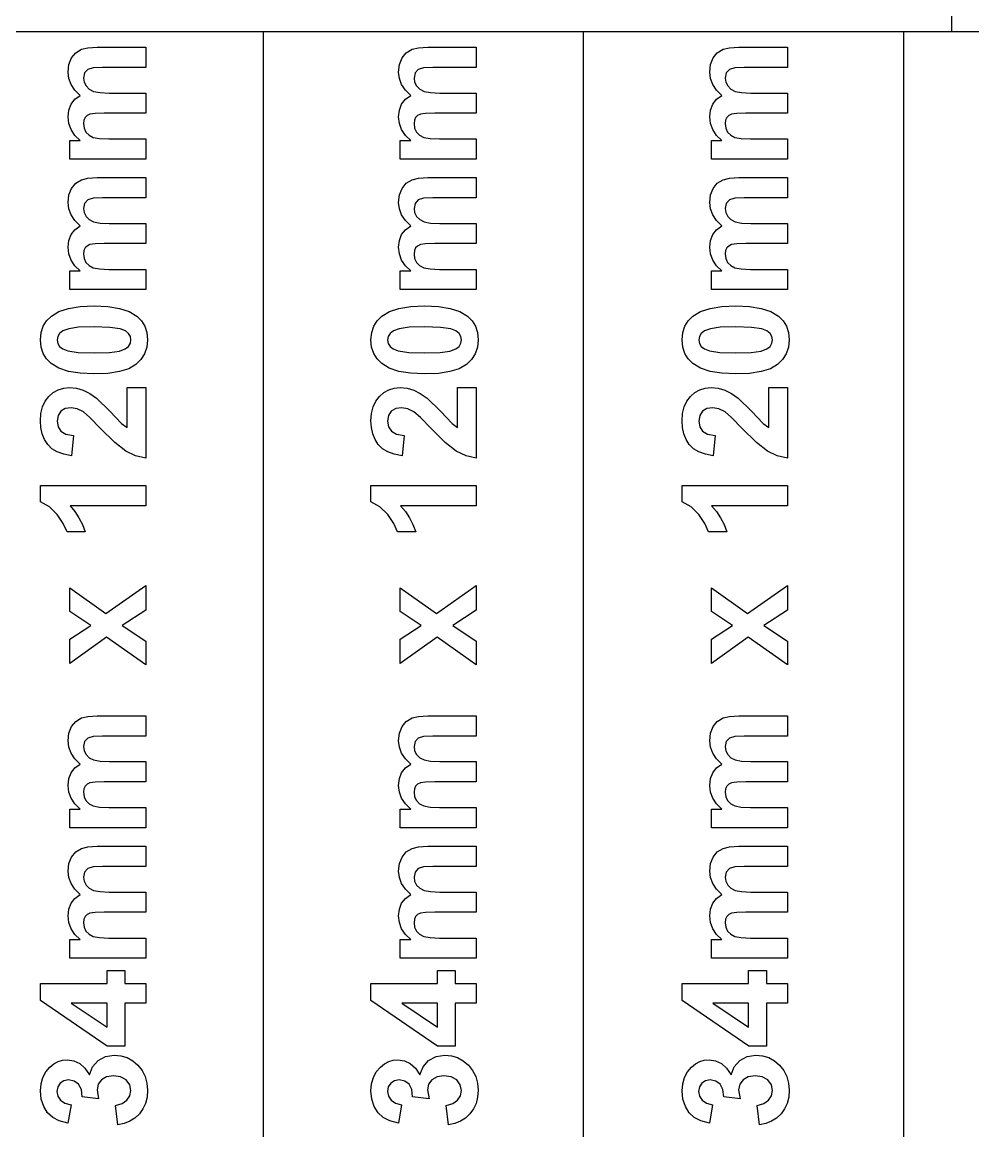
# Model space of a CAD drawing. Header units: metres. Extents: x 298 to 6408, y -126 to 1371.
# Drawn here: x 4238 to 4594.4, y 317.5 to 732.8 of the extents above; entities that cross this region are included whole.
import ezdxf

# ---------------------------------------------------------------- set-up
doc = ezdxf.new("R2010")
doc.units = ezdxf.units.M

msp = doc.modelspace()

# ---------------------------------------------------------------- linework, layer by layer
at = {"layer": '734mm x 120mm'}
for p, q in [((4260.23, 722.59), (4262.61, 723.17)), ((4262.61, 723.17), (4266.13, 723.36)), ((4266.13, 723.36), (4284.34, 723.36)), ((4284.34, 723.36), (4284.34, 715.83)), ((4384.13, 722.59), (4386.51, 723.17)), ((4386.51, 723.17), (4390.03, 723.36)), ((4390.03, 723.36), (4408.24, 723.36)), ((4408.24, 723.36), (4408.24, 715.83)), ((4500.75, 722.59), (4503.13, 723.17)), ((4503.13, 723.17), (4506.65, 723.36)), ((4506.65, 723.36), (4524.86, 723.36)), ((4524.86, 723.36), (4524.86, 715.83)), ((4255.53, 716.93), (4256.48, 719.34)), ((4256.48, 719.34), (4258.06, 721.24)), ((4258.06, 721.24), (4260.23, 722.59)), ((4379.43, 716.93), (4380.38, 719.34)), ((4380.38, 719.34), (4381.96, 721.24)), ((4381.96, 721.24), (4384.13, 722.59)), ((4496.05, 716.93), (4497, 719.34)), ((4497, 719.34), (4498.58, 721.24)), ((4498.58, 721.24), (4500.75, 722.59)), ((4255.21, 714.03), (4255.53, 716.93)), ((4262.59, 715.05), (4261.38, 713.72)), ((4264.57, 715.63), (4262.59, 715.05)), ((4268.06, 715.83), (4264.57, 715.63)), ((4284.34, 715.83), (4268.06, 715.83)), ((4379.11, 714.03), (4379.43, 716.93)), ((4386.49, 715.05), (4385.28, 713.72)), ((4388.47, 715.63), (4386.49, 715.05)), ((4391.96, 715.83), (4388.47, 715.63)), ((4408.24, 715.83), (4391.96, 715.83)), ((4495.73, 714.03), (4496.05, 716.93)), ((4503.11, 715.05), (4501.9, 713.72)), ((4505.09, 715.63), (4503.11, 715.05)), ((4508.58, 715.83), (4505.09, 715.63)), ((4524.86, 715.83), (4508.58, 715.83)), ((4255.49, 711.63), (4255.21, 714.03)), ((4256.34, 709.39), (4255.49, 711.63)), ((4261.38, 713.72), (4260.98, 711.83)), ((4260.98, 711.83), (4261.22, 710.29)), ((4261.22, 710.29), (4261.94, 708.85)), ((4379.39, 711.63), (4379.11, 714.03)), ((4380.24, 709.39), (4379.39, 711.63)), ((4385.28, 713.72), (4384.88, 711.83)), ((4384.88, 711.83), (4385.12, 710.29)), ((4385.12, 710.29), (4385.84, 708.85)), ((4496.01, 711.63), (4495.73, 714.03)), ((4496.86, 709.39), (4496.01, 711.63)), ((4501.9, 713.72), (4501.5, 711.83)), ((4501.5, 711.83), (4501.74, 710.29)), ((4501.74, 710.29), (4502.46, 708.85)), ((4257.75, 707.29), (4256.34, 709.39)), ((4259.74, 705.34), (4257.75, 707.29)), ((4261.94, 708.85), (4263.13, 707.65)), ((4263.13, 707.65), (4264.77, 706.84)), ((4264.77, 706.84), (4267.18, 706.38)), ((4267.18, 706.38), (4270.66, 706.22)), ((4270.66, 706.22), (4284.34, 706.22)), ((4284.34, 706.22), (4284.34, 698.68)), ((4381.65, 707.29), (4380.24, 709.39)), ((4383.64, 705.34), (4381.65, 707.29)), ((4385.84, 708.85), (4387.03, 707.65)), ((4387.03, 707.65), (4388.67, 706.84)), ((4388.67, 706.84), (4391.08, 706.38)), ((4391.08, 706.38), (4394.56, 706.22)), ((4394.56, 706.22), (4408.24, 706.22)), ((4408.24, 706.22), (4408.24, 698.68)), ((4498.27, 707.29), (4496.86, 709.39)), ((4500.26, 705.34), (4498.27, 707.29)), ((4502.46, 708.85), (4503.65, 707.65)), ((4503.65, 707.65), (4505.29, 706.84)), ((4505.29, 706.84), (4507.7, 706.38)), ((4507.7, 706.38), (4511.18, 706.22)), ((4511.18, 706.22), (4524.86, 706.22)), ((4524.86, 706.22), (4524.86, 698.68)), ((4255.49, 699.84), (4256.34, 702.04)), ((4256.34, 702.04), (4257.75, 703.87)), ((4257.75, 703.87), (4259.74, 705.34)), ((4379.39, 699.84), (4380.24, 702.04)), ((4380.24, 702.04), (4381.65, 703.87)), ((4381.65, 703.87), (4383.64, 705.34)), ((4496.01, 699.84), (4496.86, 702.04)), ((4496.86, 702.04), (4498.27, 703.87)), ((4498.27, 703.87), (4500.26, 705.34)), ((4255.21, 697.29), (4255.49, 699.84)), ((4262.31, 697.77), (4261.57, 697.03)), ((4263.36, 698.28), (4262.31, 697.77)), ((4265.31, 698.58), (4263.36, 698.28)), ((4268.73, 698.68), (4265.31, 698.58)), ((4284.34, 698.68), (4268.73, 698.68)), ((4379.11, 697.29), (4379.39, 699.84)), ((4386.21, 697.77), (4385.47, 697.03)), ((4387.26, 698.28), (4386.21, 697.77)), ((4389.21, 698.58), (4387.26, 698.28)), ((4392.63, 698.68), (4389.21, 698.58)), ((4408.24, 698.68), (4392.63, 698.68)), ((4495.73, 697.29), (4496.01, 699.84)), ((4502.83, 697.77), (4502.09, 697.03)), ((4503.88, 698.28), (4502.83, 697.77)), ((4505.83, 698.58), (4503.88, 698.28)), ((4509.25, 698.68), (4505.83, 698.58)), ((4524.86, 698.68), (4509.25, 698.68)), ((4255.49, 694.8), (4255.21, 697.29)), ((4256.34, 692.49), (4255.49, 694.8)), ((4261.12, 696.04), (4260.98, 694.74)), ((4260.98, 694.74), (4261.21, 693.08)), ((4261.57, 697.03), (4261.12, 696.04)), ((4379.39, 694.8), (4379.11, 697.29)), ((4380.24, 692.49), (4379.39, 694.8)), ((4385.02, 696.04), (4384.88, 694.74)), ((4384.88, 694.74), (4385.11, 693.08)), ((4385.47, 697.03), (4385.02, 696.04)), ((4496.01, 694.8), (4495.73, 697.29)), ((4496.86, 692.49), (4496.01, 694.8)), ((4501.64, 696.04), (4501.5, 694.74)), ((4501.5, 694.74), (4501.73, 693.08)), ((4502.09, 697.03), (4501.64, 696.04)), ((4257.76, 690.36), (4256.34, 692.49)), ((4259.74, 688.41), (4257.76, 690.36)), ((4261.21, 693.08), (4261.92, 691.6)), ((4261.92, 691.6), (4263.06, 690.4)), ((4263.06, 690.4), (4264.63, 689.6)), ((4264.63, 689.6), (4266.98, 689.15)), ((4381.66, 690.36), (4380.24, 692.49)), ((4383.64, 688.41), (4381.66, 690.36)), ((4385.11, 693.08), (4385.82, 691.6)), ((4385.82, 691.6), (4386.96, 690.4)), ((4386.96, 690.4), (4388.53, 689.6)), ((4388.53, 689.6), (4390.88, 689.15)), ((4498.28, 690.36), (4496.86, 692.49)), ((4500.26, 688.41), (4498.28, 690.36)), ((4501.73, 693.08), (4502.44, 691.6)), ((4502.44, 691.6), (4503.58, 690.4)), ((4503.58, 690.4), (4505.15, 689.6)), ((4505.15, 689.6), (4507.5, 689.15)), ((4255.85, 681.46), (4255.85, 688.41)), ((4255.85, 688.41), (4259.74, 688.41)), ((4266.98, 689.15), (4270.5, 689)), ((4270.5, 689), (4284.34, 689)), ((4284.34, 689), (4284.34, 681.46)), ((4379.75, 681.46), (4379.75, 688.41)), ((4379.75, 688.41), (4383.64, 688.41)), ((4390.88, 689.15), (4394.4, 689)), ((4394.4, 689), (4408.24, 689)), ((4408.24, 689), (4408.24, 681.46)), ((4496.37, 681.46), (4496.37, 688.41)), ((4496.37, 688.41), (4500.26, 688.41)), ((4507.5, 689.15), (4511.02, 689)), ((4511.02, 689), (4524.86, 689)), ((4524.86, 689), (4524.86, 681.46)), ((4284.34, 681.46), (4255.85, 681.46)), ((4408.24, 681.46), (4379.75, 681.46)), ((4524.86, 681.46), (4496.37, 681.46)), ((4258.06, 672.39), (4260.23, 673.73)), ((4260.23, 673.73), (4262.61, 674.32)), ((4262.61, 674.32), (4266.13, 674.51)), ((4266.13, 674.51), (4284.34, 674.51)), ((4284.34, 674.51), (4284.34, 666.97)), ((4381.96, 672.39), (4384.13, 673.73)), ((4384.13, 673.73), (4386.51, 674.32)), ((4386.51, 674.32), (4390.03, 674.51)), ((4390.03, 674.51), (4408.24, 674.51)), ((4408.24, 674.51), (4408.24, 666.97)), ((4498.58, 672.39), (4500.75, 673.73)), ((4500.75, 673.73), (4503.13, 674.32)), ((4503.13, 674.32), (4506.65, 674.51)), ((4506.65, 674.51), (4524.86, 674.51)), ((4524.86, 674.51), (4524.86, 666.97)), ((4255.53, 668.07), (4256.48, 670.49)), ((4256.48, 670.49), (4258.06, 672.39)), ((4379.43, 668.07), (4380.38, 670.49)), ((4380.38, 670.49), (4381.96, 672.39)), ((4496.05, 668.07), (4497, 670.49)), ((4497, 670.49), (4498.58, 672.39)), ((4255.21, 665.18), (4255.53, 668.07)), ((4255.49, 662.78), (4255.21, 665.18)), ((4261.38, 664.87), (4260.98, 662.98)), ((4262.59, 666.19), (4261.38, 664.87)), ((4264.57, 666.78), (4262.59, 666.19)), ((4268.06, 666.97), (4264.57, 666.78)), ((4284.34, 666.97), (4268.06, 666.97)), ((4379.11, 665.18), (4379.43, 668.07)), ((4379.39, 662.78), (4379.11, 665.18)), ((4385.28, 664.87), (4384.88, 662.98)), ((4386.49, 666.19), (4385.28, 664.87)), ((4388.47, 666.78), (4386.49, 666.19)), ((4391.96, 666.97), (4388.47, 666.78)), ((4408.24, 666.97), (4391.96, 666.97)), ((4495.73, 665.18), (4496.05, 668.07)), ((4496.01, 662.78), (4495.73, 665.18)), ((4501.9, 664.87), (4501.5, 662.98)), ((4503.11, 666.19), (4501.9, 664.87)), ((4505.09, 666.78), (4503.11, 666.19)), ((4508.58, 666.97), (4505.09, 666.78)), ((4524.86, 666.97), (4508.58, 666.97)), ((4256.34, 660.53), (4255.49, 662.78)), ((4257.75, 658.44), (4256.34, 660.53)), ((4260.98, 662.98), (4261.22, 661.44)), ((4261.22, 661.44), (4261.94, 660)), ((4380.24, 660.53), (4379.39, 662.78)), ((4381.65, 658.44), (4380.24, 660.53)), ((4384.88, 662.98), (4385.12, 661.44)), ((4385.12, 661.44), (4385.84, 660)), ((4496.86, 660.53), (4496.01, 662.78)), ((4498.27, 658.44), (4496.86, 660.53)), ((4501.5, 662.98), (4501.74, 661.44)), ((4501.74, 661.44), (4502.46, 660)), ((4259.74, 656.48), (4257.75, 658.44)), ((4257.75, 655.01), (4259.74, 656.48)), ((4261.94, 660), (4263.13, 658.8)), ((4263.13, 658.8), (4264.77, 657.99)), ((4264.77, 657.99), (4267.18, 657.52)), ((4267.18, 657.52), (4270.66, 657.37)), ((4270.66, 657.37), (4284.34, 657.37)), ((4284.34, 657.37), (4284.34, 649.83)), ((4383.64, 656.48), (4381.65, 658.44)), ((4381.65, 655.01), (4383.64, 656.48)), ((4385.84, 660), (4387.03, 658.8)), ((4387.03, 658.8), (4388.67, 657.99)), ((4388.67, 657.99), (4391.08, 657.52)), ((4391.08, 657.52), (4394.56, 657.37)), ((4394.56, 657.37), (4408.24, 657.37)), ((4408.24, 657.37), (4408.24, 649.83)), ((4500.26, 656.48), (4498.27, 658.44)), ((4498.27, 655.01), (4500.26, 656.48)), ((4502.46, 660), (4503.65, 658.8)), ((4503.65, 658.8), (4505.29, 657.99)), ((4505.29, 657.99), (4507.7, 657.52)), ((4507.7, 657.52), (4511.18, 657.37)), ((4511.18, 657.37), (4524.86, 657.37)), ((4524.86, 657.37), (4524.86, 649.83)), ((4255.49, 650.99), (4256.34, 653.18)), ((4256.34, 653.18), (4257.75, 655.01)), ((4379.39, 650.99), (4380.24, 653.18)), ((4380.24, 653.18), (4381.65, 655.01)), ((4496.01, 650.99), (4496.86, 653.18)), ((4496.86, 653.18), (4498.27, 655.01)), ((4255.21, 648.44), (4255.49, 650.99)), ((4255.49, 645.95), (4255.21, 648.44)), ((4261.57, 648.18), (4261.12, 647.18)), ((4262.31, 648.91), (4261.57, 648.18)), ((4263.36, 649.43), (4262.31, 648.91)), ((4265.31, 649.73), (4263.36, 649.43)), ((4268.73, 649.83), (4265.31, 649.73)), ((4284.34, 649.83), (4268.73, 649.83)), ((4379.11, 648.44), (4379.39, 650.99)), ((4379.39, 645.95), (4379.11, 648.44)), ((4385.47, 648.18), (4385.02, 647.18)), ((4386.21, 648.91), (4385.47, 648.18)), ((4387.26, 649.43), (4386.21, 648.91)), ((4389.21, 649.73), (4387.26, 649.43)), ((4392.63, 649.83), (4389.21, 649.73)), ((4408.24, 649.83), (4392.63, 649.83)), ((4495.73, 648.44), (4496.01, 650.99)), ((4496.01, 645.95), (4495.73, 648.44)), ((4502.09, 648.18), (4501.64, 647.18)), ((4502.83, 648.91), (4502.09, 648.18)), ((4503.88, 649.43), (4502.83, 648.91)), ((4505.83, 649.73), (4503.88, 649.43)), ((4509.25, 649.83), (4505.83, 649.73)), ((4524.86, 649.83), (4509.25, 649.83)), ((4256.34, 643.64), (4255.49, 645.95)), ((4261.12, 647.18), (4260.98, 645.89)), ((4260.98, 645.89), (4261.21, 644.23)), ((4261.21, 644.23), (4261.92, 642.75)), ((4380.24, 643.64), (4379.39, 645.95)), ((4385.02, 647.18), (4384.88, 645.89)), ((4384.88, 645.89), (4385.11, 644.23)), ((4385.11, 644.23), (4385.82, 642.75)), ((4496.86, 643.64), (4496.01, 645.95)), ((4501.64, 647.18), (4501.5, 645.89)), ((4501.5, 645.89), (4501.73, 644.23)), ((4501.73, 644.23), (4502.44, 642.75)), ((4255.85, 632.61), (4255.85, 639.56)), ((4255.85, 639.56), (4259.74, 639.56)), ((4257.76, 641.51), (4256.34, 643.64)), ((4259.74, 639.56), (4257.76, 641.51)), ((4261.92, 642.75), (4263.06, 641.55)), ((4263.06, 641.55), (4264.63, 640.75)), ((4264.63, 640.75), (4266.98, 640.3)), ((4266.98, 640.3), (4270.5, 640.15)), ((4270.5, 640.15), (4284.34, 640.15)), ((4284.34, 640.15), (4284.34, 632.61)), ((4379.75, 632.61), (4379.75, 639.56)), ((4379.75, 639.56), (4383.64, 639.56)), ((4381.66, 641.51), (4380.24, 643.64)), ((4383.64, 639.56), (4381.66, 641.51)), ((4385.82, 642.75), (4386.96, 641.55)), ((4386.96, 641.55), (4388.53, 640.75)), ((4388.53, 640.75), (4390.88, 640.3)), ((4390.88, 640.3), (4394.4, 640.15)), ((4394.4, 640.15), (4408.24, 640.15)), ((4408.24, 640.15), (4408.24, 632.61)), ((4496.37, 632.61), (4496.37, 639.56)), ((4496.37, 639.56), (4500.26, 639.56)), ((4498.28, 641.51), (4496.86, 643.64)), ((4500.26, 639.56), (4498.28, 641.51)), ((4502.44, 642.75), (4503.58, 641.55)), ((4503.58, 641.55), (4505.15, 640.75)), ((4505.15, 640.75), (4507.5, 640.3)), ((4507.5, 640.3), (4511.02, 640.15)), ((4511.02, 640.15), (4524.86, 640.15)), ((4524.86, 640.15), (4524.86, 632.61)), ((4284.34, 632.61), (4255.85, 632.61)), ((4408.24, 632.61), (4379.75, 632.61)), ((4524.86, 632.61), (4496.37, 632.61)), ((4248.93, 622.68), (4251.74, 624.36)), ((4251.74, 624.36), (4255.35, 625.56)), ((4255.35, 625.56), (4259.75, 626.28)), ((4259.75, 626.28), (4264.95, 626.52)), ((4264.95, 626.52), (4270.13, 626.28)), ((4270.13, 626.28), (4274.54, 625.55)), ((4274.54, 625.55), (4278.16, 624.34)), ((4278.16, 624.34), (4280.99, 622.65)), ((4372.83, 622.68), (4375.64, 624.36)), ((4375.64, 624.36), (4379.25, 625.56)), ((4379.25, 625.56), (4383.65, 626.28)), ((4383.65, 626.28), (4388.85, 626.52)), ((4388.85, 626.52), (4394.03, 626.28)), ((4394.03, 626.28), (4398.44, 625.55)), ((4398.44, 625.55), (4402.06, 624.34)), ((4402.06, 624.34), (4404.89, 622.65)), ((4489.45, 622.68), (4492.26, 624.36)), ((4492.26, 624.36), (4495.87, 625.56)), ((4495.87, 625.56), (4500.27, 626.28)), ((4500.27, 626.28), (4505.47, 626.52)), ((4505.47, 626.52), (4510.65, 626.28)), ((4510.65, 626.28), (4515.06, 625.55)), ((4515.06, 625.55), (4518.68, 624.34)), ((4518.68, 624.34), (4521.51, 622.65)), ((4245.11, 616.45), (4245.87, 618.84)), ((4245.87, 618.84), (4247.15, 620.91)), ((4247.15, 620.91), (4248.93, 622.68)), ((4280.99, 622.65), (4282.75, 620.9)), ((4282.75, 620.9), (4284.01, 618.83)), ((4284.01, 618.83), (4284.76, 616.45)), ((4369.01, 616.45), (4369.77, 618.84)), ((4369.77, 618.84), (4371.05, 620.91)), ((4371.05, 620.91), (4372.83, 622.68)), ((4404.89, 622.65), (4406.65, 620.9)), ((4406.65, 620.9), (4407.91, 618.83)), ((4407.91, 618.83), (4408.66, 616.45)), ((4485.63, 616.45), (4486.39, 618.84)), ((4486.39, 618.84), (4487.67, 620.91)), ((4487.67, 620.91), (4489.45, 622.68)), ((4521.51, 622.65), (4523.27, 620.9)), ((4523.27, 620.9), (4524.53, 618.83)), ((4524.53, 618.83), (4525.28, 616.45)), ((4244.85, 613.75), (4245.11, 616.45)), ((4251.32, 615.04), (4251.1, 613.75)), ((4251.98, 616.17), (4251.32, 615.04)), ((4253.28, 617.14), (4251.98, 616.17)), ((4255.44, 617.93), (4253.28, 617.14)), ((4259.11, 618.46), (4255.44, 617.93)), ((4264.95, 618.63), (4259.11, 618.46)), ((4270.86, 618.44), (4264.95, 618.63)), ((4274.77, 617.85), (4270.86, 618.44)), ((4276.67, 617.14), (4274.77, 617.85)), ((4277.89, 616.19), (4276.67, 617.14)), ((4278.55, 615.04), (4277.89, 616.19)), ((4278.76, 613.75), (4278.55, 615.04)), ((4284.76, 616.45), (4285.01, 613.75)), ((4368.75, 613.75), (4369.01, 616.45)), ((4375.22, 615.04), (4375, 613.75)), ((4375.88, 616.17), (4375.22, 615.04)), ((4377.18, 617.14), (4375.88, 616.17)), ((4379.34, 617.93), (4377.18, 617.14)), ((4383.01, 618.46), (4379.34, 617.93)), ((4388.85, 618.63), (4383.01, 618.46)), ((4394.76, 618.44), (4388.85, 618.63)), ((4398.67, 617.85), (4394.76, 618.44)), ((4400.57, 617.14), (4398.67, 617.85)), ((4401.79, 616.19), (4400.57, 617.14)), ((4402.45, 615.04), (4401.79, 616.19)), ((4402.66, 613.75), (4402.45, 615.04)), ((4408.66, 616.45), (4408.91, 613.75)), ((4485.37, 613.75), (4485.63, 616.45)), ((4491.84, 615.04), (4491.62, 613.75)), ((4492.5, 616.17), (4491.84, 615.04)), ((4493.8, 617.14), (4492.5, 616.17)), ((4495.96, 617.93), (4493.8, 617.14)), ((4499.63, 618.46), (4495.96, 617.93)), ((4505.47, 618.63), (4499.63, 618.46)), ((4511.38, 618.44), (4505.47, 618.63)), ((4515.29, 617.85), (4511.38, 618.44)), ((4517.19, 617.14), (4515.29, 617.85)), ((4518.41, 616.19), (4517.19, 617.14)), ((4519.07, 615.04), (4518.41, 616.19)), ((4519.28, 613.75), (4519.07, 615.04)), ((4525.28, 616.45), (4525.53, 613.75)), ((4245.1, 611.05), (4244.85, 613.75)), ((4245.86, 608.66), (4245.1, 611.05)), ((4251.1, 613.75), (4251.32, 612.45)), ((4251.32, 612.45), (4251.98, 611.31)), ((4251.98, 611.31), (4253.19, 610.35)), ((4276.61, 610.35), (4277.9, 611.32)), ((4277.9, 611.32), (4278.55, 612.46)), ((4278.55, 612.46), (4278.76, 613.75)), ((4284.74, 611.02), (4283.91, 608.56)), ((4285.01, 613.75), (4284.74, 611.02)), ((4369, 611.05), (4368.75, 613.75)), ((4369.76, 608.66), (4369, 611.05)), ((4375, 613.75), (4375.22, 612.45)), ((4375.22, 612.45), (4375.88, 611.31)), ((4375.88, 611.31), (4377.09, 610.35)), ((4400.51, 610.35), (4401.8, 611.32)), ((4401.8, 611.32), (4402.45, 612.46)), ((4402.45, 612.46), (4402.66, 613.75)), ((4408.64, 611.02), (4407.81, 608.56)), ((4408.91, 613.75), (4408.64, 611.02)), ((4485.62, 611.05), (4485.37, 613.75)), ((4486.38, 608.66), (4485.62, 611.05)), ((4491.62, 613.75), (4491.84, 612.45)), ((4491.84, 612.45), (4492.5, 611.31)), ((4492.5, 611.31), (4493.71, 610.35)), ((4517.13, 610.35), (4518.42, 611.32)), ((4518.42, 611.32), (4519.07, 612.46)), ((4519.07, 612.46), (4519.28, 613.75)), ((4525.26, 611.02), (4524.43, 608.56)), ((4525.53, 613.75), (4525.26, 611.02)), ((4247.12, 606.59), (4245.86, 608.66)), ((4248.88, 604.84), (4247.12, 606.59)), ((4253.19, 610.35), (4255.1, 609.64)), ((4255.1, 609.64), (4259.02, 609.06)), ((4259.02, 609.06), (4264.95, 608.86)), ((4264.95, 608.86), (4270.79, 609.04)), ((4270.79, 609.04), (4274.46, 609.56)), ((4274.46, 609.56), (4276.61, 610.35)), ((4282.53, 606.39), (4280.6, 604.49)), ((4283.91, 608.56), (4282.53, 606.39)), ((4371.02, 606.59), (4369.76, 608.66)), ((4372.78, 604.84), (4371.02, 606.59)), ((4377.09, 610.35), (4379, 609.64)), ((4379, 609.64), (4382.92, 609.06)), ((4382.92, 609.06), (4388.85, 608.86)), ((4388.85, 608.86), (4394.69, 609.04)), ((4394.69, 609.04), (4398.36, 609.56)), ((4398.36, 609.56), (4400.51, 610.35)), ((4406.43, 606.39), (4404.5, 604.49)), ((4407.81, 608.56), (4406.43, 606.39)), ((4487.64, 606.59), (4486.38, 608.66)), ((4489.4, 604.84), (4487.64, 606.59)), ((4493.71, 610.35), (4495.62, 609.64)), ((4495.62, 609.64), (4499.54, 609.06)), ((4499.54, 609.06), (4505.47, 608.86)), ((4505.47, 608.86), (4511.31, 609.04)), ((4511.31, 609.04), (4514.98, 609.56)), ((4514.98, 609.56), (4517.13, 610.35)), ((4523.05, 606.39), (4521.12, 604.49)), ((4524.43, 608.56), (4523.05, 606.39)), ((4251.71, 603.15), (4248.88, 604.84)), ((4255.32, 601.94), (4251.71, 603.15)), ((4277.96, 602.95), (4274.46, 601.86)), ((4280.6, 604.49), (4277.96, 602.95)), ((4375.61, 603.15), (4372.78, 604.84)), ((4379.22, 601.94), (4375.61, 603.15)), ((4401.86, 602.95), (4398.36, 601.86)), ((4404.5, 604.49), (4401.86, 602.95)), ((4492.23, 603.15), (4489.4, 604.84)), ((4495.84, 601.94), (4492.23, 603.15)), ((4518.48, 602.95), (4514.98, 601.86)), ((4521.12, 604.49), (4518.48, 602.95)), ((4259.7, 601.22), (4255.32, 601.94)), ((4264.87, 600.98), (4259.7, 601.22)), ((4270.1, 601.2), (4264.87, 600.98)), ((4274.46, 601.86), (4270.1, 601.2)), ((4383.6, 601.22), (4379.22, 601.94)), ((4388.77, 600.98), (4383.6, 601.22)), ((4394, 601.2), (4388.77, 600.98)), ((4398.36, 601.86), (4394, 601.2)), ((4500.22, 601.22), (4495.84, 601.94)), ((4505.39, 600.98), (4500.22, 601.22)), ((4510.62, 601.2), (4505.39, 600.98)), ((4514.98, 601.86), (4510.62, 601.2)), ((4247.99, 592.58), (4249.66, 594.04)), ((4249.66, 594.04), (4251.51, 595.07)), ((4251.51, 595.07), (4253.56, 595.7)), ((4253.56, 595.7), (4255.8, 595.91)), ((4255.8, 595.91), (4258.39, 595.67)), ((4258.39, 595.67), (4260.86, 594.95)), ((4260.86, 594.95), (4263.31, 593.72)), ((4277.34, 595.91), (4284.34, 595.91)), ((4277.34, 580.94), (4277.34, 595.91)), ((4284.34, 595.91), (4284.34, 569.48)), ((4371.89, 592.58), (4373.56, 594.04)), ((4373.56, 594.04), (4375.41, 595.07)), ((4375.41, 595.07), (4377.46, 595.7)), ((4377.46, 595.7), (4379.7, 595.91)), ((4379.7, 595.91), (4382.29, 595.67)), ((4382.29, 595.67), (4384.76, 594.95)), ((4384.76, 594.95), (4387.21, 593.72)), ((4401.24, 595.91), (4408.24, 595.91)), ((4401.24, 580.94), (4401.24, 595.91)), ((4408.24, 595.91), (4408.24, 569.48)), ((4488.51, 592.58), (4490.18, 594.04)), ((4490.18, 594.04), (4492.03, 595.07)), ((4492.03, 595.07), (4494.08, 595.7)), ((4494.08, 595.7), (4496.32, 595.91)), ((4496.32, 595.91), (4498.91, 595.67)), ((4498.91, 595.67), (4501.38, 594.95)), ((4501.38, 594.95), (4503.83, 593.72)), ((4517.86, 595.91), (4524.86, 595.91)), ((4517.86, 580.94), (4517.86, 595.91)), ((4524.86, 595.91), (4524.86, 569.48)), ((4245.64, 588.63), (4246.62, 590.76)), ((4246.62, 590.76), (4247.99, 592.58)), ((4263.31, 593.72), (4265.89, 591.94)), ((4265.89, 591.94), (4270.9, 587)), ((4369.54, 588.63), (4370.52, 590.76)), ((4370.52, 590.76), (4371.89, 592.58)), ((4387.21, 593.72), (4389.79, 591.94)), ((4389.79, 591.94), (4394.8, 587)), ((4486.16, 588.63), (4487.14, 590.76)), ((4487.14, 590.76), (4488.51, 592.58)), ((4503.83, 593.72), (4506.41, 591.94)), ((4506.41, 591.94), (4511.42, 587)), ((4244.85, 583.43), (4245.05, 586.19)), ((4245.05, 586.19), (4245.64, 588.63)), ((4252.46, 586.99), (4251.44, 585.37)), ((4254.11, 588), (4252.46, 586.99)), ((4256.34, 588.34), (4254.11, 588)), ((4258.63, 587.95), (4256.34, 588.34)), ((4260.95, 586.79), (4258.63, 587.95)), ((4263.4, 584.65), (4260.95, 586.79)), ((4270.9, 587), (4275.25, 582.48)), ((4368.75, 583.43), (4368.95, 586.19)), ((4368.95, 586.19), (4369.54, 588.63)), ((4376.36, 586.99), (4375.34, 585.37)), ((4378.01, 588), (4376.36, 586.99)), ((4380.24, 588.34), (4378.01, 588)), ((4382.53, 587.95), (4380.24, 588.34)), ((4384.85, 586.79), (4382.53, 587.95)), ((4387.3, 584.65), (4384.85, 586.79)), ((4394.8, 587), (4399.15, 582.48)), ((4485.37, 583.43), (4485.57, 586.19)), ((4485.57, 586.19), (4486.16, 588.63)), ((4492.98, 586.99), (4491.96, 585.37)), ((4494.63, 588), (4492.98, 586.99)), ((4496.86, 588.34), (4494.63, 588)), ((4499.15, 587.95), (4496.86, 588.34)), ((4501.47, 586.79), (4499.15, 587.95)), ((4503.92, 584.65), (4501.47, 586.79)), ((4511.42, 587), (4515.77, 582.48)), ((4245.02, 580.89), (4244.85, 583.43)), ((4251.44, 585.37), (4251.1, 583.24)), ((4251.1, 583.24), (4251.46, 581.12)), ((4267.39, 580.53), (4263.4, 584.65)), ((4275.25, 582.48), (4277.34, 580.94)), ((4368.92, 580.89), (4368.75, 583.43)), ((4375.34, 585.37), (4375, 583.24)), ((4375, 583.24), (4375.36, 581.12)), ((4391.29, 580.53), (4387.3, 584.65)), ((4399.15, 582.48), (4401.24, 580.94)), ((4485.54, 580.89), (4485.37, 583.43)), ((4491.96, 585.37), (4491.62, 583.24)), ((4491.62, 583.24), (4491.98, 581.12)), ((4507.91, 580.53), (4503.92, 584.65)), ((4515.77, 582.48), (4517.86, 580.94)), ((4245.53, 578.56), (4245.02, 580.89)), ((4246.38, 576.46), (4245.53, 578.56)), ((4251.46, 581.12), (4252.53, 579.49)), ((4252.53, 579.49), (4254.42, 578.39)), ((4254.42, 578.39), (4257.25, 577.88)), ((4257.25, 577.88), (4256.5, 570.37)), ((4272.68, 575.25), (4267.39, 580.53)), ((4369.43, 578.56), (4368.92, 580.89)), ((4370.28, 576.46), (4369.43, 578.56)), ((4375.36, 581.12), (4376.43, 579.49)), ((4376.43, 579.49), (4378.32, 578.39)), ((4378.32, 578.39), (4381.15, 577.88)), ((4381.15, 577.88), (4380.4, 570.37)), ((4396.58, 575.25), (4391.29, 580.53)), ((4486.05, 578.56), (4485.54, 580.89)), ((4486.9, 576.46), (4486.05, 578.56)), ((4491.98, 581.12), (4493.05, 579.49)), ((4493.05, 579.49), (4494.94, 578.39)), ((4494.94, 578.39), (4497.77, 577.88)), ((4497.77, 577.88), (4497.02, 570.37)), ((4513.2, 575.25), (4507.91, 580.53)), ((4247.56, 574.58), (4246.38, 576.46)), ((4249.14, 572.99), (4247.56, 574.58)), ((4276.82, 572.06), (4272.68, 575.25)), ((4371.46, 574.58), (4370.28, 576.46)), ((4373.04, 572.99), (4371.46, 574.58)), ((4400.72, 572.06), (4396.58, 575.25)), ((4488.08, 574.58), (4486.9, 576.46)), ((4489.66, 572.99), (4488.08, 574.58)), ((4517.34, 572.06), (4513.2, 575.25)), ((4251.15, 571.75), (4249.14, 572.99)), ((4253.6, 570.88), (4251.15, 571.75)), ((4256.5, 570.37), (4253.6, 570.88)), ((4280.48, 570.34), (4276.82, 572.06)), ((4284.34, 569.48), (4280.48, 570.34)), ((4375.05, 571.75), (4373.04, 572.99)), ((4377.5, 570.88), (4375.05, 571.75)), ((4380.4, 570.37), (4377.5, 570.88)), ((4404.38, 570.34), (4400.72, 572.06)), ((4408.24, 569.48), (4404.38, 570.34)), ((4491.67, 571.75), (4489.66, 572.99)), ((4494.12, 570.88), (4491.67, 571.75)), ((4497.02, 570.37), (4494.12, 570.88)), ((4521, 570.34), (4517.34, 572.06)), ((4524.86, 569.48), (4521, 570.34)), ((4244.85, 553.06), (4244.85, 559.18)), ((4244.85, 559.18), (4284.34, 559.18)), ((4284.34, 559.18), (4284.34, 551.64)), ((4368.75, 553.06), (4368.75, 559.18)), ((4368.75, 559.18), (4408.24, 559.18)), ((4408.24, 559.18), (4408.24, 551.64)), ((4485.37, 553.06), (4485.37, 559.18)), ((4485.37, 559.18), (4524.86, 559.18)), ((4524.86, 559.18), (4524.86, 551.64)), ((4248.22, 551.23), (4244.85, 553.06)), ((4372.12, 551.23), (4368.75, 553.06)), ((4488.74, 551.23), (4485.37, 553.06)), ((4251.14, 548.31), (4248.22, 551.23)), ((4253.41, 544.98), (4251.14, 548.31)), ((4284.34, 551.64), (4255.93, 551.64)), ((4255.93, 551.64), (4257.74, 549.48)), ((4257.74, 549.48), (4259.29, 547.14)), ((4375.04, 548.31), (4372.12, 551.23)), ((4377.31, 544.98), (4375.04, 548.31)), ((4408.24, 551.64), (4379.83, 551.64)), ((4379.83, 551.64), (4381.64, 549.48)), ((4381.64, 549.48), (4383.19, 547.14)), ((4491.66, 548.31), (4488.74, 551.23)), ((4493.93, 544.98), (4491.66, 548.31)), ((4524.86, 551.64), (4496.45, 551.64)), ((4496.45, 551.64), (4498.26, 549.48)), ((4498.26, 549.48), (4499.81, 547.14)), ((4254.81, 541.9), (4253.41, 544.98)), ((4259.29, 547.14), (4260.6, 544.61)), ((4260.6, 544.61), (4261.65, 541.9)), ((4378.71, 541.9), (4377.31, 544.98)), ((4383.19, 547.14), (4384.5, 544.61)), ((4384.5, 544.61), (4385.55, 541.9)), ((4495.33, 541.9), (4493.93, 544.98)), ((4499.81, 547.14), (4501.12, 544.61)), ((4501.12, 544.61), (4502.17, 541.9)), ((4261.65, 541.9), (4254.81, 541.9)), ((4385.55, 541.9), (4378.71, 541.9)), ((4502.17, 541.9), (4495.33, 541.9)), ((4255.85, 512.04), (4255.85, 520.9)), ((4255.85, 520.9), (4269.35, 511.24)), ((4269.35, 511.24), (4284.34, 521.78)), ((4284.34, 521.78), (4284.34, 512.53)), ((4379.75, 512.04), (4379.75, 520.9)), ((4379.75, 520.9), (4393.25, 511.24)), ((4393.25, 511.24), (4408.24, 521.78)), ((4408.24, 521.78), (4408.24, 512.53)), ((4496.37, 512.04), (4496.37, 520.9)), ((4496.37, 520.9), (4509.87, 511.24)), ((4509.87, 511.24), (4524.86, 521.78)), ((4524.86, 521.78), (4524.86, 512.53)), ((4263.69, 506.73), (4255.85, 512.04)), ((4284.34, 512.53), (4275.52, 506.73)), ((4387.59, 506.73), (4379.75, 512.04)), ((4408.24, 512.53), (4399.42, 506.73)), ((4504.21, 506.73), (4496.37, 512.04)), ((4524.86, 512.53), (4516.04, 506.73)), ((4255.85, 501.69), (4263.69, 506.73)), ((4275.52, 506.73), (4284.34, 500.88)), ((4379.75, 501.69), (4387.59, 506.73)), ((4399.42, 506.73), (4408.24, 500.88)), ((4496.37, 501.69), (4504.21, 506.73)), ((4516.04, 506.73), (4524.86, 500.88)), ((4269.67, 502.33), (4255.85, 492.49)), ((4255.85, 492.49), (4255.85, 501.69)), ((4284.34, 492.06), (4269.67, 502.33)), ((4284.34, 500.88), (4284.34, 492.06)), ((4393.57, 502.33), (4379.75, 492.49)), ((4379.75, 492.49), (4379.75, 501.69)), ((4408.24, 492.06), (4393.57, 502.33)), ((4408.24, 500.88), (4408.24, 492.06)), ((4510.19, 502.33), (4496.37, 492.49)), ((4496.37, 492.49), (4496.37, 501.69)), ((4524.86, 492.06), (4510.19, 502.33)), ((4524.86, 500.88), (4524.86, 492.06)), ((4256.48, 468.88), (4258.06, 470.78)), ((4258.06, 470.78), (4260.23, 472.12)), ((4260.23, 472.12), (4262.61, 472.71)), ((4262.61, 472.71), (4266.13, 472.9)), ((4266.13, 472.9), (4284.34, 472.9)), ((4284.34, 472.9), (4284.34, 465.36)), ((4380.38, 468.88), (4381.96, 470.78)), ((4381.96, 470.78), (4384.13, 472.12)), ((4384.13, 472.12), (4386.51, 472.71)), ((4386.51, 472.71), (4390.03, 472.9)), ((4390.03, 472.9), (4408.24, 472.9)), ((4408.24, 472.9), (4408.24, 465.36)), ((4497, 468.88), (4498.58, 470.78)), ((4498.58, 470.78), (4500.75, 472.12)), ((4500.75, 472.12), (4503.13, 472.71)), ((4503.13, 472.71), (4506.65, 472.9)), ((4506.65, 472.9), (4524.86, 472.9)), ((4524.86, 472.9), (4524.86, 465.36)), ((4255.21, 463.57), (4255.53, 466.46)), ((4255.53, 466.46), (4256.48, 468.88)), ((4264.57, 465.17), (4262.59, 464.59)), ((4268.06, 465.36), (4264.57, 465.17)), ((4284.34, 465.36), (4268.06, 465.36)), ((4379.11, 463.57), (4379.43, 466.46)), ((4379.43, 466.46), (4380.38, 468.88)), ((4388.47, 465.17), (4386.49, 464.59)), ((4391.96, 465.36), (4388.47, 465.17)), ((4408.24, 465.36), (4391.96, 465.36)), ((4495.73, 463.57), (4496.05, 466.46)), ((4496.05, 466.46), (4497, 468.88)), ((4505.09, 465.17), (4503.11, 464.59)), ((4508.58, 465.36), (4505.09, 465.17)), ((4524.86, 465.36), (4508.58, 465.36)), ((4255.49, 461.17), (4255.21, 463.57)), ((4256.34, 458.92), (4255.49, 461.17)), ((4261.38, 463.26), (4260.98, 461.37)), ((4260.98, 461.37), (4261.22, 459.83)), ((4262.59, 464.59), (4261.38, 463.26)), ((4379.39, 461.17), (4379.11, 463.57)), ((4380.24, 458.92), (4379.39, 461.17)), ((4385.28, 463.26), (4384.88, 461.37)), ((4384.88, 461.37), (4385.12, 459.83)), ((4386.49, 464.59), (4385.28, 463.26)), ((4496.01, 461.17), (4495.73, 463.57)), ((4496.86, 458.92), (4496.01, 461.17)), ((4501.9, 463.26), (4501.5, 461.37)), ((4501.5, 461.37), (4501.74, 459.83)), ((4503.11, 464.59), (4501.9, 463.26)), ((4257.75, 456.83), (4256.34, 458.92)), ((4259.74, 454.87), (4257.75, 456.83)), ((4261.22, 459.83), (4261.94, 458.39)), ((4261.94, 458.39), (4263.13, 457.19)), ((4263.13, 457.19), (4264.77, 456.38)), ((4381.65, 456.83), (4380.24, 458.92)), ((4383.64, 454.87), (4381.65, 456.83)), ((4385.12, 459.83), (4385.84, 458.39)), ((4385.84, 458.39), (4387.03, 457.19)), ((4387.03, 457.19), (4388.67, 456.38)), ((4498.27, 456.83), (4496.86, 458.92)), ((4500.26, 454.87), (4498.27, 456.83)), ((4501.74, 459.83), (4502.46, 458.39)), ((4502.46, 458.39), (4503.65, 457.19)), ((4503.65, 457.19), (4505.29, 456.38)), ((4256.34, 451.57), (4257.75, 453.4)), ((4257.75, 453.4), (4259.74, 454.87)), ((4264.77, 456.38), (4267.18, 455.91)), ((4267.18, 455.91), (4270.66, 455.76)), ((4270.66, 455.76), (4284.34, 455.76)), ((4284.34, 455.76), (4284.34, 448.22)), ((4380.24, 451.57), (4381.65, 453.4)), ((4381.65, 453.4), (4383.64, 454.87)), ((4388.67, 456.38), (4391.08, 455.91)), ((4391.08, 455.91), (4394.56, 455.76)), ((4394.56, 455.76), (4408.24, 455.76)), ((4408.24, 455.76), (4408.24, 448.22)), ((4496.86, 451.57), (4498.27, 453.4)), ((4498.27, 453.4), (4500.26, 454.87)), ((4505.29, 456.38), (4507.7, 455.91)), ((4507.7, 455.91), (4511.18, 455.76)), ((4511.18, 455.76), (4524.86, 455.76)), ((4524.86, 455.76), (4524.86, 448.22)), ((4255.21, 446.83), (4255.49, 449.38)), ((4255.49, 449.38), (4256.34, 451.57)), ((4379.11, 446.83), (4379.39, 449.38)), ((4379.39, 449.38), (4380.24, 451.57)), ((4495.73, 446.83), (4496.01, 449.38)), ((4496.01, 449.38), (4496.86, 451.57)), ((4255.49, 444.34), (4255.21, 446.83)), ((4261.12, 445.57), (4260.98, 444.28)), ((4261.57, 446.57), (4261.12, 445.57)), ((4262.31, 447.3), (4261.57, 446.57)), ((4263.36, 447.82), (4262.31, 447.3)), ((4265.31, 448.12), (4263.36, 447.82)), ((4268.73, 448.22), (4265.31, 448.12)), ((4284.34, 448.22), (4268.73, 448.22)), ((4379.39, 444.34), (4379.11, 446.83)), ((4385.02, 445.57), (4384.88, 444.28)), ((4385.47, 446.57), (4385.02, 445.57)), ((4386.21, 447.3), (4385.47, 446.57)), ((4387.26, 447.82), (4386.21, 447.3)), ((4389.21, 448.12), (4387.26, 447.82)), ((4392.63, 448.22), (4389.21, 448.12)), ((4408.24, 448.22), (4392.63, 448.22)), ((4496.01, 444.34), (4495.73, 446.83)), ((4501.64, 445.57), (4501.5, 444.28)), ((4502.09, 446.57), (4501.64, 445.57)), ((4502.83, 447.3), (4502.09, 446.57)), ((4503.88, 447.82), (4502.83, 447.3)), ((4505.83, 448.12), (4503.88, 447.82)), ((4509.25, 448.22), (4505.83, 448.12)), ((4524.86, 448.22), (4509.25, 448.22)), ((4256.34, 442.03), (4255.49, 444.34)), ((4257.76, 439.9), (4256.34, 442.03)), ((4260.98, 444.28), (4261.21, 442.62)), ((4261.21, 442.62), (4261.92, 441.14)), ((4261.92, 441.14), (4263.06, 439.94)), ((4380.24, 442.03), (4379.39, 444.34)), ((4381.66, 439.9), (4380.24, 442.03)), ((4384.88, 444.28), (4385.11, 442.62)), ((4385.11, 442.62), (4385.82, 441.14)), ((4385.82, 441.14), (4386.96, 439.94)), ((4496.86, 442.03), (4496.01, 444.34)), ((4498.28, 439.9), (4496.86, 442.03)), ((4501.5, 444.28), (4501.73, 442.62)), ((4501.73, 442.62), (4502.44, 441.14)), ((4502.44, 441.14), (4503.58, 439.94)), ((4255.85, 431), (4255.85, 437.95)), ((4255.85, 437.95), (4259.74, 437.95)), ((4259.74, 437.95), (4257.76, 439.9)), ((4263.06, 439.94), (4264.63, 439.14)), ((4264.63, 439.14), (4266.98, 438.69)), ((4266.98, 438.69), (4270.5, 438.54)), ((4270.5, 438.54), (4284.34, 438.54)), ((4284.34, 438.54), (4284.34, 431)), ((4379.75, 431), (4379.75, 437.95)), ((4379.75, 437.95), (4383.64, 437.95)), ((4383.64, 437.95), (4381.66, 439.9)), ((4386.96, 439.94), (4388.53, 439.14)), ((4388.53, 439.14), (4390.88, 438.69)), ((4390.88, 438.69), (4394.4, 438.54)), ((4394.4, 438.54), (4408.24, 438.54)), ((4408.24, 438.54), (4408.24, 431)), ((4496.37, 431), (4496.37, 437.95)), ((4496.37, 437.95), (4500.26, 437.95)), ((4500.26, 437.95), (4498.28, 439.9)), ((4503.58, 439.94), (4505.15, 439.14)), ((4505.15, 439.14), (4507.5, 438.69)), ((4507.5, 438.69), (4511.02, 438.54)), ((4511.02, 438.54), (4524.86, 438.54)), ((4524.86, 438.54), (4524.86, 431)), ((4284.34, 431), (4255.85, 431)), ((4408.24, 431), (4379.75, 431)), ((4524.86, 431), (4496.37, 431)), ((4260.23, 423.27), (4262.61, 423.85)), ((4262.61, 423.85), (4266.13, 424.05)), ((4266.13, 424.05), (4284.34, 424.05)), ((4284.34, 424.05), (4284.34, 416.51)), ((4384.13, 423.27), (4386.51, 423.85)), ((4386.51, 423.85), (4390.03, 424.05)), ((4390.03, 424.05), (4408.24, 424.05)), ((4408.24, 424.05), (4408.24, 416.51)), ((4500.75, 423.27), (4503.13, 423.85)), ((4503.13, 423.85), (4506.65, 424.05)), ((4506.65, 424.05), (4524.86, 424.05)), ((4524.86, 424.05), (4524.86, 416.51)), ((4255.53, 417.61), (4256.48, 420.02)), ((4256.48, 420.02), (4258.06, 421.92)), ((4258.06, 421.92), (4260.23, 423.27)), ((4379.43, 417.61), (4380.38, 420.02)), ((4380.38, 420.02), (4381.96, 421.92)), ((4381.96, 421.92), (4384.13, 423.27)), ((4496.05, 417.61), (4497, 420.02)), ((4497, 420.02), (4498.58, 421.92)), ((4498.58, 421.92), (4500.75, 423.27)), ((4255.21, 414.71), (4255.53, 417.61)), ((4262.59, 415.73), (4261.38, 414.4)), ((4264.57, 416.32), (4262.59, 415.73)), ((4268.06, 416.51), (4264.57, 416.32)), ((4284.34, 416.51), (4268.06, 416.51)), ((4379.11, 414.71), (4379.43, 417.61)), ((4386.49, 415.73), (4385.28, 414.4)), ((4388.47, 416.32), (4386.49, 415.73)), ((4391.96, 416.51), (4388.47, 416.32)), ((4408.24, 416.51), (4391.96, 416.51)), ((4495.73, 414.71), (4496.05, 417.61)), ((4503.11, 415.73), (4501.9, 414.4)), ((4505.09, 416.32), (4503.11, 415.73)), ((4508.58, 416.51), (4505.09, 416.32)), ((4524.86, 416.51), (4508.58, 416.51)), ((4255.49, 412.32), (4255.21, 414.71)), ((4256.34, 410.07), (4255.49, 412.32)), ((4261.38, 414.4), (4260.98, 412.51)), ((4260.98, 412.51), (4261.22, 410.98)), ((4379.39, 412.32), (4379.11, 414.71)), ((4380.24, 410.07), (4379.39, 412.32)), ((4385.28, 414.4), (4384.88, 412.51)), ((4384.88, 412.51), (4385.12, 410.98)), ((4496.01, 412.32), (4495.73, 414.71)), ((4496.86, 410.07), (4496.01, 412.32)), ((4501.9, 414.4), (4501.5, 412.51)), ((4501.5, 412.51), (4501.74, 410.98)), ((4257.75, 407.97), (4256.34, 410.07)), ((4259.74, 406.02), (4257.75, 407.97)), ((4261.22, 410.98), (4261.94, 409.53)), ((4261.94, 409.53), (4263.13, 408.33)), ((4263.13, 408.33), (4264.77, 407.52)), ((4264.77, 407.52), (4267.18, 407.06)), ((4267.18, 407.06), (4270.66, 406.91)), ((4381.65, 407.97), (4380.24, 410.07)), ((4383.64, 406.02), (4381.65, 407.97)), ((4385.12, 410.98), (4385.84, 409.53)), ((4385.84, 409.53), (4387.03, 408.33)), ((4387.03, 408.33), (4388.67, 407.52)), ((4388.67, 407.52), (4391.08, 407.06)), ((4391.08, 407.06), (4394.56, 406.91)), ((4498.27, 407.97), (4496.86, 410.07)), ((4500.26, 406.02), (4498.27, 407.97)), ((4501.74, 410.98), (4502.46, 409.53)), ((4502.46, 409.53), (4503.65, 408.33)), ((4503.65, 408.33), (4505.29, 407.52)), ((4505.29, 407.52), (4507.7, 407.06)), ((4507.7, 407.06), (4511.18, 406.91)), ((4256.34, 402.72), (4257.75, 404.55)), ((4257.75, 404.55), (4259.74, 406.02)), ((4270.66, 406.91), (4284.34, 406.91)), ((4284.34, 406.91), (4284.34, 399.37)), ((4380.24, 402.72), (4381.65, 404.55)), ((4381.65, 404.55), (4383.64, 406.02)), ((4394.56, 406.91), (4408.24, 406.91)), ((4408.24, 406.91), (4408.24, 399.37)), ((4496.86, 402.72), (4498.27, 404.55)), ((4498.27, 404.55), (4500.26, 406.02)), ((4511.18, 406.91), (4524.86, 406.91)), ((4524.86, 406.91), (4524.86, 399.37)), ((4255.21, 397.97), (4255.49, 400.53)), ((4255.49, 400.53), (4256.34, 402.72)), ((4263.36, 398.96), (4262.31, 398.45)), ((4265.31, 399.27), (4263.36, 398.96)), ((4268.73, 399.37), (4265.31, 399.27)), ((4284.34, 399.37), (4268.73, 399.37)), ((4379.11, 397.97), (4379.39, 400.53)), ((4379.39, 400.53), (4380.24, 402.72)), ((4387.26, 398.96), (4386.21, 398.45)), ((4389.21, 399.27), (4387.26, 398.96)), ((4392.63, 399.37), (4389.21, 399.27)), ((4408.24, 399.37), (4392.63, 399.37)), ((4495.73, 397.97), (4496.01, 400.53)), ((4496.01, 400.53), (4496.86, 402.72)), ((4503.88, 398.96), (4502.83, 398.45)), ((4505.83, 399.27), (4503.88, 398.96)), ((4509.25, 399.37), (4505.83, 399.27)), ((4524.86, 399.37), (4509.25, 399.37)), ((4255.49, 395.49), (4255.21, 397.97)), ((4256.34, 393.18), (4255.49, 395.49)), ((4261.12, 396.72), (4260.98, 395.42)), ((4260.98, 395.42), (4261.21, 393.77)), ((4261.57, 397.72), (4261.12, 396.72)), ((4262.31, 398.45), (4261.57, 397.72)), ((4379.39, 395.49), (4379.11, 397.97)), ((4380.24, 393.18), (4379.39, 395.49)), ((4385.02, 396.72), (4384.88, 395.42)), ((4384.88, 395.42), (4385.11, 393.77)), ((4385.47, 397.72), (4385.02, 396.72)), ((4386.21, 398.45), (4385.47, 397.72)), ((4496.01, 395.49), (4495.73, 397.97)), ((4496.86, 393.18), (4496.01, 395.49)), ((4501.64, 396.72), (4501.5, 395.42)), ((4501.5, 395.42), (4501.73, 393.77)), ((4502.09, 397.72), (4501.64, 396.72)), ((4502.83, 398.45), (4502.09, 397.72)), ((4257.76, 391.05), (4256.34, 393.18)), ((4259.74, 389.09), (4257.76, 391.05)), ((4261.21, 393.77), (4261.92, 392.28)), ((4261.92, 392.28), (4263.06, 391.09)), ((4263.06, 391.09), (4264.63, 390.29)), ((4381.66, 391.05), (4380.24, 393.18)), ((4383.64, 389.09), (4381.66, 391.05)), ((4385.11, 393.77), (4385.82, 392.28)), ((4385.82, 392.28), (4386.96, 391.09)), ((4386.96, 391.09), (4388.53, 390.29)), ((4498.28, 391.05), (4496.86, 393.18)), ((4500.26, 389.09), (4498.28, 391.05)), ((4501.73, 393.77), (4502.44, 392.28)), ((4502.44, 392.28), (4503.58, 391.09)), ((4503.58, 391.09), (4505.15, 390.29)), ((4255.85, 382.14), (4255.85, 389.09)), ((4255.85, 389.09), (4259.74, 389.09)), ((4264.63, 390.29), (4266.98, 389.83)), ((4266.98, 389.83), (4270.5, 389.68)), ((4270.5, 389.68), (4284.34, 389.68)), ((4284.34, 389.68), (4284.34, 382.14)), ((4379.75, 382.14), (4379.75, 389.09)), ((4379.75, 389.09), (4383.64, 389.09)), ((4388.53, 390.29), (4390.88, 389.83)), ((4390.88, 389.83), (4394.4, 389.68)), ((4394.4, 389.68), (4408.24, 389.68)), ((4408.24, 389.68), (4408.24, 382.14)), ((4496.37, 382.14), (4496.37, 389.09)), ((4496.37, 389.09), (4500.26, 389.09)), ((4505.15, 390.29), (4507.5, 389.83)), ((4507.5, 389.83), (4511.02, 389.68)), ((4511.02, 389.68), (4524.86, 389.68)), ((4524.86, 389.68), (4524.86, 382.14)), ((4284.34, 382.14), (4255.85, 382.14)), ((4408.24, 382.14), (4379.75, 382.14)), ((4524.86, 382.14), (4496.37, 382.14)), ((4269.8, 372.62), (4269.8, 377.5)), ((4269.8, 377.5), (4276.43, 377.5)), ((4276.43, 377.5), (4276.43, 372.62)), ((4393.7, 372.62), (4393.7, 377.5)), ((4393.7, 377.5), (4400.33, 377.5)), ((4400.33, 377.5), (4400.33, 372.62)), ((4510.32, 372.62), (4510.32, 377.5)), ((4510.32, 377.5), (4516.95, 377.5)), ((4516.95, 377.5), (4516.95, 372.62)), ((4244.85, 366.29), (4244.85, 372.62)), ((4244.85, 372.62), (4269.8, 372.62)), ((4276.43, 372.62), (4284.34, 372.62)), ((4284.34, 372.62), (4284.34, 365.32)), ((4368.75, 366.29), (4368.75, 372.62)), ((4368.75, 372.62), (4393.7, 372.62)), ((4400.33, 372.62), (4408.24, 372.62)), ((4408.24, 372.62), (4408.24, 365.32)), ((4485.37, 366.29), (4485.37, 372.62)), ((4485.37, 372.62), (4510.32, 372.62)), ((4516.95, 372.62), (4524.86, 372.62)), ((4524.86, 372.62), (4524.86, 365.32)), ((4269.83, 349.23), (4244.85, 366.29)), ((4393.73, 349.23), (4368.75, 366.29)), ((4510.35, 349.23), (4485.37, 366.29)), ((4269.8, 365.32), (4256.36, 365.32)), ((4256.36, 365.32), (4269.8, 356.28)), ((4269.8, 356.28), (4269.8, 365.32)), ((4284.34, 365.32), (4276.43, 365.32)), ((4276.43, 365.32), (4276.43, 349.23)), ((4393.7, 365.32), (4380.26, 365.32)), ((4380.26, 365.32), (4393.7, 356.28)), ((4393.7, 356.28), (4393.7, 365.32)), ((4408.24, 365.32), (4400.33, 365.32)), ((4400.33, 365.32), (4400.33, 349.23)), ((4510.32, 365.32), (4496.88, 365.32)), ((4496.88, 365.32), (4510.32, 356.28)), ((4510.32, 356.28), (4510.32, 365.32)), ((4524.86, 365.32), (4516.95, 365.32)), ((4516.95, 365.32), (4516.95, 349.23)), ((4276.43, 349.23), (4269.83, 349.23)), ((4400.33, 349.23), (4393.73, 349.23)), ((4516.95, 349.23), (4510.35, 349.23)), ((4266.45, 343.82), (4269.23, 345.34)), ((4269.23, 345.34), (4272.54, 345.85)), ((4272.54, 345.85), (4275.03, 345.61)), ((4275.03, 345.61), (4277.33, 344.9)), ((4277.33, 344.9), (4279.45, 343.72)), ((4390.35, 343.82), (4393.13, 345.34)), ((4393.13, 345.34), (4396.44, 345.85)), ((4396.44, 345.85), (4398.93, 345.61)), ((4398.93, 345.61), (4401.23, 344.9)), ((4401.23, 344.9), (4403.35, 343.72)), ((4506.97, 343.82), (4509.75, 345.34)), ((4509.75, 345.34), (4513.06, 345.85)), ((4513.06, 345.85), (4515.55, 345.61)), ((4515.55, 345.61), (4517.85, 344.9)), ((4517.85, 344.9), (4519.97, 343.72)), ((4246.85, 339.5), (4248.39, 341.31)), ((4248.39, 341.31), (4249.89, 342.52)), ((4249.89, 342.52), (4251.48, 343.38)), ((4251.48, 343.38), (4253.16, 343.9)), ((4253.16, 343.9), (4254.94, 344.08)), ((4254.94, 344.08), (4257.4, 343.72)), ((4257.4, 343.72), (4259.59, 342.66)), ((4259.59, 342.66), (4261.53, 340.89)), ((4261.53, 340.89), (4263.2, 338.41)), ((4263.2, 338.41), (4264.38, 341.46)), ((4264.38, 341.46), (4266.45, 343.82)), ((4279.45, 343.72), (4281.37, 342.06)), ((4281.37, 342.06), (4282.96, 340.06)), ((4370.75, 339.5), (4372.29, 341.31)), ((4372.29, 341.31), (4373.79, 342.52)), ((4373.79, 342.52), (4375.38, 343.38)), ((4375.38, 343.38), (4377.06, 343.9)), ((4377.06, 343.9), (4378.84, 344.08)), ((4378.84, 344.08), (4381.3, 343.72)), ((4381.3, 343.72), (4383.49, 342.66)), ((4383.49, 342.66), (4385.43, 340.89)), ((4385.43, 340.89), (4387.1, 338.41)), ((4387.1, 338.41), (4388.28, 341.46)), ((4388.28, 341.46), (4390.35, 343.82)), ((4403.35, 343.72), (4405.27, 342.06)), ((4405.27, 342.06), (4406.86, 340.06)), ((4487.37, 339.5), (4488.91, 341.31)), ((4488.91, 341.31), (4490.41, 342.52)), ((4490.41, 342.52), (4492, 343.38)), ((4492, 343.38), (4493.68, 343.9)), ((4493.68, 343.9), (4495.46, 344.08)), ((4495.46, 344.08), (4497.92, 343.72)), ((4497.92, 343.72), (4500.11, 342.66)), ((4500.11, 342.66), (4502.05, 340.89)), ((4502.05, 340.89), (4503.72, 338.41)), ((4503.72, 338.41), (4504.9, 341.46)), ((4504.9, 341.46), (4506.97, 343.82)), ((4519.97, 343.72), (4521.89, 342.06)), ((4521.89, 342.06), (4523.48, 340.06)), ((4245.07, 335.04), (4245.74, 337.41)), ((4245.74, 337.41), (4246.85, 339.5)), ((4255.4, 336.51), (4253.61, 336.22)), ((4257.5, 336.11), (4255.4, 336.51)), ((4267.71, 336.59), (4266.46, 334.89)), ((4269.67, 337.74), (4267.71, 336.59)), ((4272.22, 338.12), (4269.67, 337.74)), ((4274.91, 337.72), (4272.22, 338.12)), ((4276.99, 336.52), (4274.91, 337.72)), ((4278.32, 334.74), (4276.99, 336.52)), ((4282.96, 340.06), (4284.1, 337.82)), ((4284.1, 337.82), (4284.79, 335.35)), ((4368.97, 335.04), (4369.64, 337.41)), ((4369.64, 337.41), (4370.75, 339.5)), ((4379.3, 336.51), (4377.51, 336.22)), ((4381.4, 336.11), (4379.3, 336.51)), ((4391.61, 336.59), (4390.36, 334.89)), ((4393.57, 337.74), (4391.61, 336.59)), ((4396.12, 338.12), (4393.57, 337.74)), ((4398.81, 337.72), (4396.12, 338.12)), ((4400.89, 336.52), (4398.81, 337.72)), ((4402.22, 334.74), (4400.89, 336.52)), ((4406.86, 340.06), (4408, 337.82)), ((4408, 337.82), (4408.69, 335.35)), ((4485.59, 335.04), (4486.26, 337.41)), ((4486.26, 337.41), (4487.37, 339.5)), ((4495.92, 336.51), (4494.13, 336.22)), ((4498.02, 336.11), (4495.92, 336.51)), ((4508.23, 336.59), (4506.98, 334.89)), ((4510.19, 337.74), (4508.23, 336.59)), ((4512.74, 338.12), (4510.19, 337.74)), ((4515.43, 337.72), (4512.74, 338.12)), ((4517.51, 336.52), (4515.43, 337.72)), ((4518.84, 334.74), (4517.51, 336.52)), ((4523.48, 340.06), (4524.62, 337.82)), ((4524.62, 337.82), (4525.31, 335.35)), ((4244.85, 332.41), (4245.07, 335.04)), ((4245.16, 329.32), (4244.85, 332.41)), ((4251.35, 333.95), (4251.05, 332.19)), ((4252.23, 335.33), (4251.35, 333.95)), ((4253.61, 336.22), (4252.23, 335.33)), ((4259.14, 334.9), (4257.5, 336.11)), ((4260.18, 332.93), (4259.14, 334.9)), ((4260.47, 330.23), (4260.18, 332.93)), ((4266.46, 334.89), (4266.05, 332.86)), ((4266.05, 332.86), (4266.61, 329.4)), ((4278.76, 332.59), (4278.32, 334.74)), ((4278.39, 330.58), (4278.76, 332.59)), ((4284.79, 335.35), (4285.01, 332.65)), ((4285.01, 332.65), (4284.82, 330.09)), ((4368.75, 332.41), (4368.97, 335.04)), ((4369.06, 329.32), (4368.75, 332.41)), ((4375.25, 333.95), (4374.95, 332.19)), ((4376.13, 335.33), (4375.25, 333.95)), ((4377.51, 336.22), (4376.13, 335.33)), ((4383.04, 334.9), (4381.4, 336.11)), ((4384.08, 332.93), (4383.04, 334.9)), ((4384.37, 330.23), (4384.08, 332.93)), ((4390.36, 334.89), (4389.95, 332.86)), ((4389.95, 332.86), (4390.51, 329.4)), ((4402.66, 332.59), (4402.22, 334.74)), ((4402.29, 330.58), (4402.66, 332.59)), ((4408.69, 335.35), (4408.91, 332.65)), ((4408.91, 332.65), (4408.72, 330.09)), ((4485.37, 332.41), (4485.59, 335.04)), ((4485.68, 329.32), (4485.37, 332.41)), ((4491.87, 333.95), (4491.57, 332.19)), ((4492.75, 335.33), (4491.87, 333.95)), ((4494.13, 336.22), (4492.75, 335.33)), ((4499.66, 334.9), (4498.02, 336.11)), ((4500.7, 332.93), (4499.66, 334.9)), ((4500.99, 330.23), (4500.7, 332.93)), ((4506.98, 334.89), (4506.57, 332.86)), ((4506.57, 332.86), (4507.13, 329.4)), ((4519.28, 332.59), (4518.84, 334.74)), ((4518.91, 330.58), (4519.28, 332.59)), ((4525.31, 335.35), (4525.53, 332.65)), ((4525.53, 332.65), (4525.34, 330.09)), ((4246.07, 326.54), (4245.16, 329.32)), ((4251.05, 332.19), (4251.39, 330.4)), ((4251.39, 330.4), (4252.39, 328.89)), ((4252.39, 328.89), (4254.04, 327.79)), ((4266.61, 329.4), (4260.47, 330.23)), ((4275.48, 327.66), (4277.29, 328.89)), ((4277.29, 328.89), (4278.39, 330.58)), ((4284.82, 330.09), (4284.25, 327.76)), ((4369.97, 326.54), (4369.06, 329.32)), ((4374.95, 332.19), (4375.29, 330.4)), ((4375.29, 330.4), (4376.29, 328.89)), ((4376.29, 328.89), (4377.94, 327.79)), ((4390.51, 329.4), (4384.37, 330.23)), ((4399.38, 327.66), (4401.19, 328.89)), ((4401.19, 328.89), (4402.29, 330.58)), ((4408.72, 330.09), (4408.15, 327.76)), ((4486.59, 326.54), (4485.68, 329.32)), ((4491.57, 332.19), (4491.91, 330.4)), ((4491.91, 330.4), (4492.91, 328.89)), ((4492.91, 328.89), (4494.56, 327.79)), ((4507.13, 329.4), (4500.99, 330.23)), ((4516, 327.66), (4517.81, 328.89)), ((4517.81, 328.89), (4518.91, 330.58)), ((4525.34, 330.09), (4524.77, 327.76)), ((4247.52, 324.22), (4246.07, 326.54)), ((4249.43, 322.47), (4247.52, 324.22)), ((4254.04, 327.79), (4256.31, 327.23)), ((4256.31, 327.23), (4255.13, 320.28)), ((4273.02, 327.01), (4275.48, 327.66)), ((4273.91, 319.72), (4273.02, 327.01)), ((4283.29, 325.67), (4281.94, 323.79)), ((4284.25, 327.76), (4283.29, 325.67)), ((4371.42, 324.22), (4369.97, 326.54)), ((4373.33, 322.47), (4371.42, 324.22)), ((4377.94, 327.79), (4380.21, 327.23)), ((4380.21, 327.23), (4379.03, 320.28)), ((4396.92, 327.01), (4399.38, 327.66)), ((4397.81, 319.72), (4396.92, 327.01)), ((4407.19, 325.67), (4405.84, 323.79)), ((4408.15, 327.76), (4407.19, 325.67)), ((4488.04, 324.22), (4486.59, 326.54)), ((4489.95, 322.47), (4488.04, 324.22)), ((4494.56, 327.79), (4496.83, 327.23)), ((4496.83, 327.23), (4495.65, 320.28)), ((4513.54, 327.01), (4516, 327.66)), ((4514.43, 319.72), (4513.54, 327.01)), ((4523.81, 325.67), (4522.46, 323.79)), ((4524.77, 327.76), (4523.81, 325.67)), ((4251.92, 321.19), (4249.43, 322.47)), ((4255.13, 320.28), (4251.92, 321.19)), ((4276.27, 320.18), (4273.91, 319.72)), ((4278.4, 321.02), (4276.27, 320.18)), ((4280.29, 322.22), (4278.4, 321.02)), ((4281.94, 323.79), (4280.29, 322.22)), ((4375.82, 321.19), (4373.33, 322.47)), ((4379.03, 320.28), (4375.82, 321.19)), ((4400.17, 320.18), (4397.81, 319.72)), ((4402.3, 321.02), (4400.17, 320.18)), ((4404.19, 322.22), (4402.3, 321.02)), ((4405.84, 323.79), (4404.19, 322.22)), ((4492.44, 321.19), (4489.95, 322.47)), ((4495.65, 320.28), (4492.44, 321.19)), ((4516.79, 320.18), (4514.43, 319.72)), ((4518.92, 321.02), (4516.79, 320.18)), ((4520.81, 322.22), (4518.92, 321.02)), ((4522.46, 323.79), (4520.81, 322.22))]:
    msp.add_line(p, q, dxfattribs=at)
at = {"layer": 'Layer0'}
for p, q in [((4586.32, 809.27), (4586.32, 729.27)), ((4208.32, 729.27), (4328.32, 729.27)), ((4328.32, 729.27), (4448.32, 729.27)), ((4328.32, 729.27), (4328.32, -4.73)), ((4448.32, 729.27), (4568.32, 729.27)), ((4448.32, 729.27), (4448.32, -4.73)), ((4568.32, 729.27), (4586.32, 729.27)), ((4568.32, 729.27), (4568.32, -4.73)), ((4586.32, 729.27), (4688.32, 729.27))]:
    msp.add_line(p, q, dxfattribs=at)

doc.saveas('drawing.dxf')
